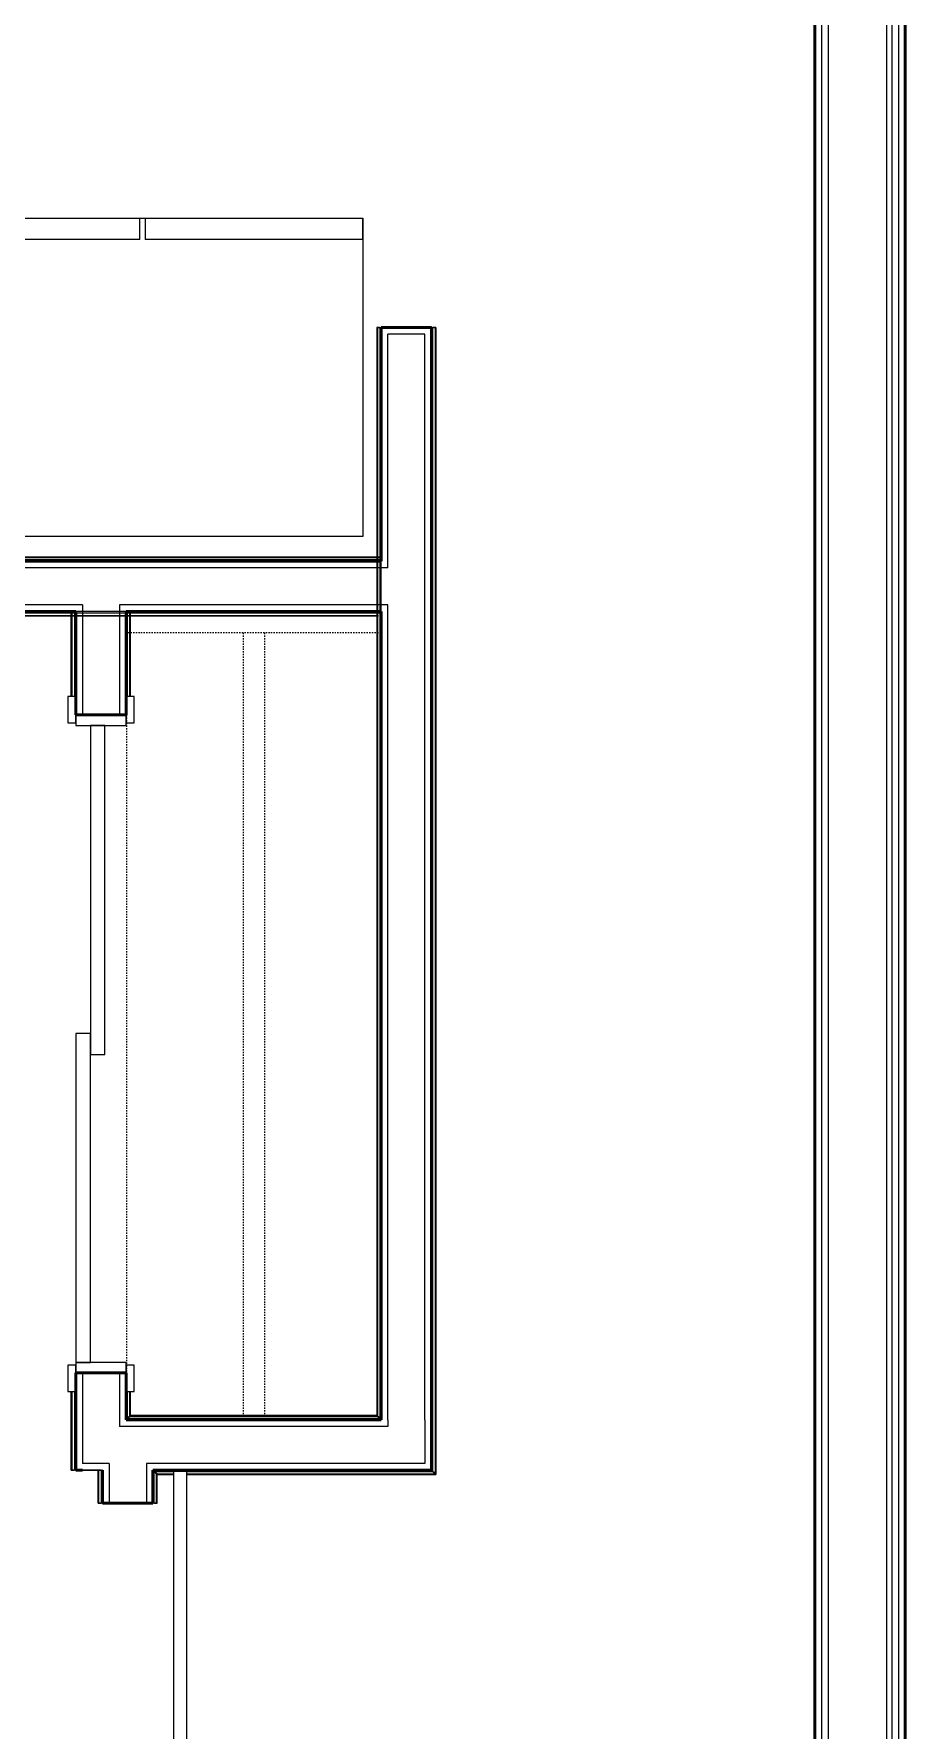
# Model space of a CAD drawing. Header units: inches. Extents: x -4235 to -464, y 9767 to 12344.
# Drawn here: x -2792.6 to -2710.5, y 10541.4 to 10701.2 of the extents above; entities that cross this region are included whole.
import ezdxf

# ---------------------------------------------------------------- set-up
doc = ezdxf.new("R2010")
doc.units = ezdxf.units.IN
doc.header["$MEASUREMENT"] = 0
doc.linetypes.add('Dash', pattern=[0.25, 0.125, -0.125])
for name, color, linetype, lineweight in [('0-1', 7, 'Continuous', 5), ('0-2', 254, 'Continuous', 9), ('A-DOOR-1', 7, 'Continuous', 9), ('A-DOOR-2', 130, 'Continuous', 20), ('A-DOOR-3', 250, 'Continuous', 50), ('A-DOOR-FRAM-1', 130, 'Continuous', 20), ('A-WALL-1', 250, 'Continuous', 50), ('A-WALL-2', 50, 'Continuous', 13), ('A-WALL-3', 10, 'Continuous', 9), ('A-WALL-4', 254, 'Continuous', 9), ('A-WALL-5', 7, 'Continuous', 9), ('I-WALL-1', 250, 'Continuous', 50), ('I-WALL-3', 254, 'Continuous', 9), ('Q-CASE-HDLN-1', 7, 'Dash', 9), ('Q-SPCQ-1', 7, 'Continuous', 9)]:
    doc.layers.add(name, color=color, linetype=linetype, lineweight=lineweight)

# ---------------------------------------------------------------- blocks, each defined once
blk = doc.blocks.new('Basic Wall _ INT - W4BØF - _5_8 GYP - 2X4 WOOD_BATT_ - 5_8 GYP_ - ___-2692910-BACKGROUND - 2ND FLOOR')
at = {"layer": 'A-WALL-3'}
for p, q in [((-2781.32, 10565.87), (-2781.35, 10565.89)), ((-2781.15, 10565.69), (-2781.21, 10565.75)), ((-2781, 10565.54), (-2781.14, 10565.69)), ((-2780.94, 10565.48), (-2781, 10565.54)), ((-2781.35, 10476.16), (-2781.35, 10475.54)), ((-2781.35, 10475.52), (-2781.32, 10475.52)), ((-2781.21, 10475.52), (-2781.15, 10475.52)), ((-2781.14, 10475.52), (-2781, 10475.52)), ((-2781, 10475.54), (-2781, 10476.16)), ((-2781, 10475.52), (-2780.94, 10475.52))]:
    blk.add_line(p, q, dxfattribs=at)
at = {"layer": 'A-WALL-4'}
for p, q in [((-2781.35, 10565.89), (-2781.35, 10562.79)), ((-2781, 10562.79), (-2781, 10565.54)), ((-2781.35, 10562.79), (-2781.32, 10562.79)), ((-2781.21, 10562.79), (-2781.15, 10562.79)), ((-2781.14, 10562.79), (-2781, 10562.79)), ((-2781, 10562.79), (-2780.94, 10562.79)), ((-2781.32, 10526.79), (-2781.35, 10526.79)), ((-2781.35, 10526.79), (-2781.35, 10476.16)), ((-2781.15, 10526.79), (-2781.21, 10526.79)), ((-2781, 10526.79), (-2781.14, 10526.79)), ((-2780.94, 10526.79), (-2781, 10526.79)), ((-2781, 10476.16), (-2781, 10526.79)), ((-2781.31, 10475.52), (-2781.35, 10475.52)), ((-2781.22, 10475.52), (-2781.31, 10475.52)), ((-2781.22, 10475.54), (-2781.22, 10476.16)), ((-2781.05, 10475.52), (-2781.22, 10475.52)), ((-2780.94, 10475.52), (-2781.05, 10475.52)), ((-2780.94, 10475.54), (-2780.94, 10476.16))]:
    blk.add_line(p, q, dxfattribs=at)
at = {"layer": 'A-WALL-5'}
for p, q in [((-2781.35, 10565.89), (-2781.31, 10565.85)), ((-2781.22, 10562.79), (-2781.22, 10565.77)), ((-2780.94, 10562.79), (-2780.94, 10565.48)), ((-2781.31, 10562.79), (-2781.35, 10562.79)), ((-2781.22, 10562.79), (-2781.31, 10562.79)), ((-2780.94, 10562.79), (-2781.22, 10562.79)), ((-2781.35, 10526.79), (-2781.31, 10526.79)), ((-2781.31, 10526.79), (-2781.22, 10526.79)), ((-2781.22, 10476.16), (-2781.22, 10526.79)), ((-2781.22, 10526.79), (-2780.94, 10526.79)), ((-2780.94, 10476.16), (-2780.94, 10526.79))]:
    blk.add_line(p, q, dxfattribs=at)
at = {"layer": 'A-WALL-5', "flags": 128}
for points in [[(-2781.31, 10565.85), (-2781.28, 10565.83), (-2781.26, 10565.81), (-2781.25, 10565.79), (-2781.23, 10565.78), (-2781.23, 10565.77), (-2781.22, 10565.77)], [(-2781.22, 10565.77), (-2781.2, 10565.75), (-2781.15, 10565.69), (-2781.05, 10565.6), (-2780.94, 10565.48)]]:
    blk.add_lwpolyline(points, dxfattribs=at)
blk = doc.blocks.new('Basic Wall _ INT - W4BØF - _5_8 GYP - 2X4 WOOD_BATT_ - 5_8 GYP_ - ___-2692909-BACKGROUND - 2ND FLOOR')
at = {"layer": 'A-WALL-3'}
for p, q in [((-2786.45, 10565.89), (-2786.51, 10565.89)), ((-2786.3, 10565.89), (-2786.45, 10565.89)), ((-2786.24, 10565.89), (-2786.3, 10565.89)), ((-2786.1, 10565.89), (-2786.12, 10565.89)), ((-2786.45, 10526.79), (-2786.51, 10526.79)), ((-2786.3, 10526.79), (-2786.45, 10526.79)), ((-2786.45, 10526.66), (-2786.45, 10526.78)), ((-2786.45, 10522.57), (-2786.45, 10526.64)), ((-2786.24, 10526.79), (-2786.3, 10526.79)), ((-2786.1, 10526.79), (-2786.12, 10526.79)), ((-2786.1, 10526.79), (-2786.1, 10526.66)), ((-2786.1, 10526.64), (-2786.1, 10522.54)), ((-2786.45, 10522.34), (-2786.45, 10522.39)), ((-2786.45, 10522.25), (-2786.45, 10522.34)), ((-2786.45, 10522.13), (-2786.45, 10522.25)), ((-2786.1, 10476.16), (-2786.1, 10475.54))]:
    blk.add_line(p, q, dxfattribs=at)
at = {"layer": 'A-WALL-4'}
for p, q in [((-2786.51, 10565.89), (-2786.39, 10565.89)), ((-2786.45, 10562.79), (-2786.45, 10565.89)), ((-2786.39, 10565.89), (-2786.22, 10565.89)), ((-2786.22, 10565.89), (-2786.21, 10565.89)), ((-2786.22, 10565.89), (-2786.22, 10565.89)), ((-2786.21, 10565.89), (-2786.2, 10565.89)), ((-2786.2, 10565.89), (-2786.14, 10565.89)), ((-2786.14, 10565.89), (-2786.1, 10565.89)), ((-2786.1, 10565.89), (-2786.1, 10562.79)), ((-2786.51, 10562.79), (-2786.45, 10562.79)), ((-2786.45, 10562.79), (-2786.3, 10562.79)), ((-2786.3, 10562.79), (-2786.24, 10562.79)), ((-2786.12, 10562.79), (-2786.1, 10562.79)), ((-2786.51, 10526.79), (-2786.3, 10526.79)), ((-2786.51, 10526.66), (-2786.51, 10526.78)), ((-2786.51, 10522.58), (-2786.51, 10526.64)), ((-2786.3, 10526.79), (-2786.22, 10526.79)), ((-2786.22, 10526.79), (-2786.22, 10526.66)), ((-2786.22, 10526.79), (-2786.14, 10526.79)), ((-2786.22, 10526.79), (-2786.22, 10526.79)), ((-2786.22, 10526.64), (-2786.22, 10522.55)), ((-2786.14, 10526.79), (-2786.1, 10526.79)), ((-2786.51, 10522.34), (-2786.51, 10522.39)), ((-2786.51, 10522.25), (-2786.51, 10522.34)), ((-2786.51, 10522.13), (-2786.51, 10522.25)), ((-2786.45, 10475.52), (-2786.45, 10522.13)), ((-2786.1, 10522.54), (-2786.1, 10476.16)), ((-2786.51, 10475.52), (-2786.45, 10475.52)), ((-2786.45, 10475.52), (-2786.3, 10475.52)), ((-2786.3, 10475.52), (-2786.24, 10475.52)), ((-2786.12, 10475.52), (-2786.1, 10475.52))]:
    blk.add_line(p, q, dxfattribs=at)
at = {"layer": 'A-WALL-5'}
for p, q in [((-2786.51, 10562.79), (-2786.51, 10565.89)), ((-2786.22, 10565.89), (-2786.22, 10562.79)), ((-2786.22, 10562.79), (-2786.51, 10562.79)), ((-2786.14, 10562.79), (-2786.22, 10562.79)), ((-2786.1, 10562.79), (-2786.14, 10562.79)), ((-2786.51, 10475.52), (-2786.51, 10522.13)), ((-2786.22, 10522.54), (-2786.22, 10475.52)), ((-2786.22, 10475.52), (-2786.51, 10475.52)), ((-2786.14, 10475.52), (-2786.22, 10475.52)), ((-2786.1, 10475.52), (-2786.14, 10475.52))]:
    blk.add_line(p, q, dxfattribs=at)
blk = doc.blocks.new('Basic Wall _ INT - W4BØF - _5_8 GYP - 2X4 WOOD_BATT_ - 5_8 GYP_ - ___-2692914-BACKGROUND - 2ND FLOOR')
at = {"layer": 'A-WALL-3'}
for p, q in [((-2788.97, 10646.79), (-2789.04, 10646.79)), ((-2789.04, 10646.79), (-2788.75, 10646.79)), ((-2788.83, 10646.79), (-2788.97, 10646.79)), ((-2788.97, 10646.6), (-2788.97, 10646.65)), ((-2788.97, 10646.51), (-2788.97, 10646.59)), ((-2788.97, 10646.4), (-2788.97, 10646.5)), ((-2788.76, 10646.79), (-2788.82, 10646.79)), ((-2788.75, 10646.79), (-2788.69, 10646.79)), ((-2788.62, 10646.79), (-2788.65, 10646.79))]:
    blk.add_line(p, q, dxfattribs=at)
at = {"layer": 'A-WALL-4'}
for p, q in [((-2789.04, 10646.6), (-2789.04, 10646.65)), ((-2789.04, 10646.51), (-2789.04, 10646.59)), ((-2789.04, 10646.4), (-2789.04, 10646.5)), ((-2788.97, 10638.8), (-2788.97, 10646.38)), ((-2788.69, 10646.79), (-2788.66, 10646.79)), ((-2788.66, 10646.79), (-2788.62, 10646.79)), ((-2788.62, 10646.79), (-2788.62, 10638.8)), ((-2788.97, 10565.89), (-2788.97, 10573.3)), ((-2788.62, 10573.3), (-2788.62, 10565.89)), ((-2789.04, 10565.89), (-2788.97, 10565.89)), ((-2788.97, 10565.89), (-2788.83, 10565.89)), ((-2788.82, 10565.89), (-2788.76, 10565.89)), ((-2788.65, 10565.89), (-2788.62, 10565.89))]:
    blk.add_line(p, q, dxfattribs=at)
at = {"layer": 'A-WALL-5'}
for p, q in [((-2789.04, 10638.8), (-2789.04, 10646.38)), ((-2788.75, 10646.79), (-2788.75, 10638.8)), ((-2789.04, 10565.89), (-2789.04, 10573.3)), ((-2788.75, 10573.3), (-2788.75, 10565.89)), ((-2788.75, 10565.89), (-2789.04, 10565.89)), ((-2788.66, 10565.89), (-2788.75, 10565.89)), ((-2788.62, 10565.89), (-2788.66, 10565.89))]:
    blk.add_line(p, q, dxfattribs=at)
blk = doc.blocks.new('Basic Wall _ INT - W4BØF - _5_8 GYP - 2X4 WOOD_BATT_ - 5_8 GYP_ - ___-2692913-BACKGROUND - 2ND FLOOR')
at = {"layer": 'A-WALL-3'}
for p, q in [((-2783.85, 10646.79), (-2783.87, 10646.79)), ((-2783.81, 10646.79), (-2783.75, 10646.79)), ((-2783.75, 10646.79), (-2783.46, 10646.79)), ((-2783.67, 10646.79), (-2783.73, 10646.79)), ((-2783.52, 10646.79), (-2783.67, 10646.79)), ((-2783.46, 10646.79), (-2783.52, 10646.79)), ((-2783.52, 10646.6), (-2783.52, 10646.65)), ((-2783.52, 10646.51), (-2783.52, 10646.59)), ((-2783.52, 10646.4), (-2783.52, 10646.5)), ((-2783.87, 10575.05), (-2783.87, 10573.3)), ((-2783.73, 10570.78), (-2783.67, 10570.84)), ((-2783.67, 10570.85), (-2783.52, 10570.99)), ((-2783.52, 10570.99), (-2783.46, 10571.06)), ((-2783.87, 10570.64), (-2783.85, 10570.67))]:
    blk.add_line(p, q, dxfattribs=at)
at = {"layer": 'A-WALL-4'}
for p, q in [((-2783.87, 10646.79), (-2783.83, 10646.79)), ((-2783.87, 10646.79), (-2783.87, 10638.8)), ((-2783.83, 10646.79), (-2783.81, 10646.79)), ((-2783.52, 10638.8), (-2783.52, 10646.38)), ((-2783.46, 10646.6), (-2783.46, 10646.65)), ((-2783.46, 10646.51), (-2783.46, 10646.59)), ((-2783.46, 10646.4), (-2783.46, 10646.5)), ((-2783.87, 10573.3), (-2783.87, 10570.64)), ((-2783.52, 10570.99), (-2783.52, 10573.3))]:
    blk.add_line(p, q, dxfattribs=at)
at = {"layer": 'A-WALL-5'}
for p, q in [((-2783.75, 10638.8), (-2783.75, 10646.79)), ((-2783.46, 10638.8), (-2783.46, 10646.38)), ((-2783.75, 10570.77), (-2783.75, 10573.3)), ((-2783.46, 10571.06), (-2783.46, 10573.3))]:
    blk.add_line(p, q, dxfattribs=at)
at = {"layer": 'A-WALL-5', "flags": 128}
for points in [[(-2783.75, 10570.77), (-2783.75, 10570.77), (-2783.76, 10570.76), (-2783.77, 10570.74), (-2783.79, 10570.73), (-2783.81, 10570.71), (-2783.83, 10570.69)], [(-2783.46, 10571.06), (-2783.58, 10570.94), (-2783.67, 10570.85), (-2783.73, 10570.79), (-2783.75, 10570.77)]]:
    blk.add_lwpolyline(points, dxfattribs=at)
blk = doc.blocks.new('SLIDING - FLUSH - 5-0 x 6-8-3203585-BACKGROUND - 2ND FLOOR')
at = {"layer": 'A-DOOR-1'}
for p, q in [((-30.25, 3), (-32.75, 3)), ((-32.75, 3), (-32.75, 2.25)), ((-32.75, 2.25), (-30.25, 2.25)), ((-30.25, 2.25), (-30.25, 3)), ((30.25, 3), (30.25, 2.25)), ((32.75, 3), (30.25, 3)), ((30.25, 2.25), (32.75, 2.25)), ((32.75, 2.25), (32.75, 3)), ((-30.25, -2.5), (-32.75, -2.5)), ((-32.75, -2.5), (-32.75, -3.25)), ((-30.25, -3.25), (-30.25, -2.5)), ((32.75, -2.5), (30.25, -2.5)), ((30.25, -2.5), (30.25, -3.25)), ((32.75, -3.25), (32.75, -2.5)), ((-32.75, -3.25), (-30.25, -3.25)), ((30.25, -3.25), (32.75, -3.25))]:
    blk.add_line(p, q, dxfattribs=at)
at = {"layer": 'A-DOOR-2'}
for p, q in [((1, 2.25), (-30, 2.25)), ((-30, 2.25), (-30, 0.87)), ((1, 0.87), (1, 2.25)), ((-30, 0.87), (1, 0.87)), ((30, 0.87), (-1, 0.87)), ((-1, 0.87), (-1, -0.5)), ((30, -0.5), (30, 0.87)), ((-1, -0.5), (30, -0.5))]:
    blk.add_line(p, q, dxfattribs=at)
at = {"layer": 'A-DOOR-FRAM-1'}
for p, q in [((-30, 2.25), (-31, 2.25)), ((-31, 2.25), (-31, -2.5)), ((-30, -2.5), (-30, 2.25)), ((31, 2.25), (30, 2.25)), ((30, 2.25), (30, -2.5)), ((31, -2.5), (31, 2.25)), ((-31, -2.5), (-30, -2.5)), ((30, -2.5), (31, -2.5))]:
    blk.add_line(p, q, dxfattribs=at)
blk = doc.blocks.new('Basic Wall _ INT - W4BØF - _5_8 GYP - 2X4 WOOD_BATT_ - 5_8 GYP_ - ___-2692915-BACKGROUND - 2ND FLOOR')
at = {"layer": 'A-WALL-3'}
for p, q in [((-2912.7, 10651.67), (-2912.7, 10651.95)), ((-2912.7, 10651.95), (-2912.7, 10651.89)), ((-2912.7, 10651.89), (-2912.7, 10651.75)), ((-2912.7, 10651.89), (-2912.07, 10651.89)), ((-2912.7, 10651.74), (-2912.7, 10651.68)), ((-2912.7, 10651.58), (-2912.7, 10651.67)), ((-2912.7, 10651.54), (-2912.7, 10651.58)), ((-2912.7, 10651.57), (-2912.7, 10651.54)), ((-2912.07, 10651.54), (-2912.7, 10651.54)), ((-2912.07, 10651.89), (-2909.65, 10651.89)), ((-2911.27, 10651.67), (-2912.07, 10651.67)), ((-2876.07, 10651.54), (-2912.07, 10651.54)), ((-2876.07, 10651.67), (-2911.18, 10651.67)), ((-2909.56, 10651.89), (-2876.07, 10651.89)), ((-2843.07, 10651.54), (-2876.07, 10651.54)), ((-2843.07, 10651.89), (-2842.82, 10651.89)), ((-2842.82, 10651.67), (-2843.07, 10651.67)), ((-2842.82, 10651.54), (-2843.07, 10651.54)), ((-2818.82, 10651.89), (-2797.94, 10651.89)), ((-2795.79, 10651.67), (-2818.82, 10651.67)), ((-2794.6, 10651.54), (-2818.82, 10651.54)), ((-2797.88, 10651.89), (-2794.6, 10651.89)), ((-2794.6, 10651.67), (-2795.67, 10651.67)), ((-2760.26, 10651.89), (-2760.17, 10651.89)), ((-2760.14, 10651.89), (-2760.07, 10651.89)), ((-2760.05, 10651.89), (-2760.01, 10651.89)), ((-2759.85, 10651.89), (-2759.85, 10651.95)), ((-2759.85, 10651.95), (-2759.85, 10651.67)), ((-2759.85, 10651.75), (-2759.85, 10651.89)), ((-2759.85, 10651.68), (-2759.85, 10651.74)), ((-2759.85, 10651.67), (-2759.85, 10651.61)), ((-2759.85, 10651.54), (-2759.85, 10651.57))]:
    blk.add_line(p, q, dxfattribs=at)
at = {"layer": 'A-WALL-4'}
for p, q in [((-2912.7, 10651.95), (-2912.07, 10651.95)), ((-2912.07, 10651.67), (-2912.7, 10651.67)), ((-2887.07, 10651.95), (-2886.32, 10651.95)), ((-2843.07, 10651.95), (-2842.82, 10651.95)), ((-2818.82, 10651.95), (-2798.53, 10651.95)), ((-2798.51, 10651.95), (-2794.6, 10651.95)), ((-2794.6, 10651.89), (-2760.26, 10651.89)), ((-2759.85, 10651.54), (-2794.6, 10651.54)), ((-2760.26, 10651.95), (-2760.17, 10651.95)), ((-2760.14, 10651.95), (-2760.07, 10651.95)), ((-2760.05, 10651.95), (-2760.01, 10651.95)), ((-2759.85, 10651.61), (-2759.85, 10651.58)), ((-2759.85, 10651.58), (-2759.85, 10651.54))]:
    blk.add_line(p, q, dxfattribs=at)
at = {"layer": 'A-WALL-5'}
for p, q in [((-2794.6, 10651.95), (-2760.26, 10651.95)), ((-2759.85, 10651.67), (-2794.6, 10651.67))]:
    blk.add_line(p, q, dxfattribs=at)
blk = doc.blocks.new('Basic Wall _ INT - W4BØF - _5_8 GYP - 2X4 WOOD_BATT_ - 5_8 GYP_ - ___-2692916-BACKGROUND - 2ND FLOOR')
at = {"layer": 'A-WALL-3'}
for p, q in [((-2912.7, 10646.79), (-2912.7, 10646.77)), ((-2912.7, 10646.75), (-2912.7, 10646.79)), ((-2912.07, 10646.79), (-2912.7, 10646.79)), ((-2912.7, 10646.67), (-2912.7, 10646.75)), ((-2912.7, 10646.38), (-2912.7, 10646.67)), ((-2912.7, 10646.65), (-2912.7, 10646.59)), ((-2912.7, 10646.59), (-2912.7, 10646.44)), ((-2912.7, 10646.44), (-2912.7, 10646.38)), ((-2912.7, 10646.44), (-2912.07, 10646.44)), ((-2789.04, 10646.44), (-2788.92, 10646.44)), ((-2788.92, 10646.44), (-2788.83, 10646.44)), ((-2788.82, 10646.44), (-2788.77, 10646.44)), ((-2783.87, 10646.79), (-2788.62, 10646.79)), ((-2788.62, 10646.44), (-2788.02, 10646.44)), ((-2788, 10646.44), (-2783.89, 10646.44)), ((-2783.73, 10646.44), (-2783.67, 10646.44)), ((-2783.67, 10646.44), (-2783.58, 10646.44)), ((-2783.58, 10646.44), (-2783.46, 10646.44)), ((-2760.26, 10646.44), (-2760.17, 10646.44)), ((-2760.14, 10646.44), (-2760.08, 10646.44)), ((-2759.85, 10646.77), (-2759.85, 10646.79)), ((-2759.85, 10646.73), (-2759.85, 10646.67)), ((-2759.85, 10646.67), (-2759.85, 10646.38)), ((-2759.85, 10646.59), (-2759.85, 10646.65)), ((-2759.85, 10646.44), (-2759.85, 10646.59)), ((-2759.85, 10646.38), (-2759.85, 10646.44))]:
    blk.add_line(p, q, dxfattribs=at)
at = {"layer": 'A-WALL-4'}
for p, q in [((-2912.7, 10646.67), (-2912.07, 10646.67)), ((-2912.7, 10646.38), (-2912.07, 10646.38)), ((-2788.62, 10646.79), (-2912.07, 10646.79)), ((-2912.07, 10646.44), (-2789.04, 10646.44)), ((-2789.04, 10646.38), (-2788.92, 10646.38)), ((-2788.92, 10646.38), (-2788.83, 10646.38)), ((-2788.82, 10646.38), (-2788.77, 10646.38)), ((-2788.62, 10646.67), (-2788, 10646.67)), ((-2788.62, 10646.38), (-2788.02, 10646.38)), ((-2788, 10646.67), (-2783.88, 10646.67)), ((-2788, 10646.38), (-2783.9, 10646.38)), ((-2759.85, 10646.79), (-2783.87, 10646.79)), ((-2783.73, 10646.38), (-2783.67, 10646.38)), ((-2783.67, 10646.38), (-2783.58, 10646.38)), ((-2783.58, 10646.38), (-2783.46, 10646.38)), ((-2783.46, 10646.44), (-2760.26, 10646.44)), ((-2760.26, 10646.38), (-2760.17, 10646.38)), ((-2760.14, 10646.38), (-2760.08, 10646.38)), ((-2759.85, 10646.79), (-2759.85, 10646.75)), ((-2759.85, 10646.75), (-2759.85, 10646.73))]:
    blk.add_line(p, q, dxfattribs=at)
at = {"layer": 'A-WALL-5'}
for p, q in [((-2912.07, 10646.67), (-2788.62, 10646.67)), ((-2912.07, 10646.38), (-2789.04, 10646.38)), ((-2783.88, 10646.67), (-2759.85, 10646.67)), ((-2783.46, 10646.38), (-2760.26, 10646.38))]:
    blk.add_line(p, q, dxfattribs=at)
blk = doc.blocks.new('Basic Wall _ INT - W4BØF - _5_8 GYP - 2X4 WOOD_BATT_ - 5_8 GYP_ - ___-2692918-BACKGROUND - 2ND FLOOR')
at = {"layer": 'A-WALL-3'}
for p, q in [((-2755.1, 10565.89), (-2755.07, 10565.87)), ((-2754.96, 10565.75), (-2754.9, 10565.69)), ((-2754.89, 10565.69), (-2754.75, 10565.54)), ((-2754.75, 10565.54), (-2754.69, 10565.48))]:
    blk.add_line(p, q, dxfattribs=at)
at = {"layer": 'A-WALL-4'}
for p, q in [((-2755.07, 10673.55), (-2755.1, 10673.55)), ((-2755.1, 10565.89), (-2755.1, 10673.55)), ((-2754.9, 10673.55), (-2754.96, 10673.55)), ((-2754.75, 10673.55), (-2754.89, 10673.55)), ((-2754.69, 10673.55), (-2754.75, 10673.55)), ((-2754.75, 10673.55), (-2754.75, 10565.54))]:
    blk.add_line(p, q, dxfattribs=at)
at = {"layer": 'A-WALL-5'}
for p, q in [((-2755.1, 10673.55), (-2755.06, 10673.55)), ((-2755.06, 10673.55), (-2754.97, 10673.55)), ((-2754.97, 10565.77), (-2754.97, 10673.55)), ((-2754.97, 10673.55), (-2754.69, 10673.55)), ((-2754.69, 10673.55), (-2754.69, 10565.48))]:
    blk.add_line(p, q, dxfattribs=at)
at = {"layer": 'A-WALL-5', "flags": 128}
for points in [[(-2754.97, 10565.77), (-2754.98, 10565.77), (-2754.98, 10565.78), (-2755, 10565.79), (-2755.01, 10565.81), (-2755.03, 10565.83), (-2755.06, 10565.85)], [(-2754.69, 10565.48), (-2754.8, 10565.6), (-2754.9, 10565.69), (-2754.95, 10565.75), (-2754.97, 10565.77)]]:
    blk.add_lwpolyline(points, dxfattribs=at)
blk = doc.blocks.new('Basic Wall _ INT - W4BØF - _5_8 GYP - 2X4 WOOD_BATT_ - 5_8 GYP_ - ___-2692917-BACKGROUND - 2ND FLOOR')
at = {"layer": 'A-WALL-3'}
for p, q in [((-2760.2, 10651.95), (-2760.2, 10651.84)), ((-2760.2, 10651.84), (-2760.2, 10651.74)), ((-2760.2, 10651.74), (-2760.2, 10651.69)), ((-2760.2, 10651.54), (-2760.2, 10650.92)), ((-2760.2, 10650.87), (-2760.2, 10647.42)), ((-2759.85, 10646.79), (-2759.85, 10651.54)), ((-2760.2, 10647.41), (-2760.2, 10646.79)), ((-2760.2, 10646.65), (-2760.2, 10646.59)), ((-2760.2, 10646.59), (-2760.2, 10646.5)), ((-2760.2, 10646.5), (-2760.2, 10646.38)), ((-2760.26, 10571.06), (-2760.2, 10570.99)), ((-2760.2, 10570.99), (-2760.05, 10570.85)), ((-2760.05, 10570.84), (-2759.99, 10570.78)), ((-2759.87, 10570.67), (-2759.85, 10570.64))]:
    blk.add_line(p, q, dxfattribs=at)
at = {"layer": 'A-WALL-4'}
for p, q in [((-2760.2, 10673.55), (-2760.26, 10673.55)), ((-2760.05, 10673.55), (-2760.2, 10673.55)), ((-2760.2, 10673.55), (-2760.2, 10651.95)), ((-2759.99, 10673.55), (-2760.05, 10673.55)), ((-2759.85, 10673.55), (-2759.87, 10673.55)), ((-2759.85, 10651.54), (-2759.85, 10673.55)), ((-2760.26, 10651.95), (-2760.26, 10651.84)), ((-2760.26, 10651.84), (-2760.26, 10651.74)), ((-2760.26, 10651.74), (-2760.26, 10651.69)), ((-2760.26, 10651.54), (-2760.26, 10650.86)), ((-2760.26, 10650.86), (-2760.26, 10647.42)), ((-2759.97, 10651.54), (-2759.97, 10650.92)), ((-2759.97, 10650.9), (-2759.97, 10647.42)), ((-2760.26, 10647.41), (-2760.26, 10646.79)), ((-2760.26, 10646.65), (-2760.26, 10646.59)), ((-2760.26, 10646.59), (-2760.26, 10646.5)), ((-2760.26, 10646.5), (-2760.26, 10646.38)), ((-2760.2, 10646.38), (-2760.2, 10570.99)), ((-2759.97, 10647.41), (-2759.97, 10646.79)), ((-2759.85, 10570.64), (-2759.85, 10646.79))]:
    blk.add_line(p, q, dxfattribs=at)
at = {"layer": 'A-WALL-5'}
for p, q in [((-2760.26, 10673.55), (-2759.97, 10673.55)), ((-2760.26, 10673.55), (-2760.26, 10651.95)), ((-2759.97, 10673.55), (-2759.97, 10651.54)), ((-2759.97, 10673.55), (-2759.89, 10673.55)), ((-2759.89, 10673.55), (-2759.85, 10673.55)), ((-2760.26, 10646.38), (-2760.26, 10571.06)), ((-2759.97, 10646.79), (-2759.97, 10570.77))]:
    blk.add_line(p, q, dxfattribs=at)
at = {"layer": 'A-WALL-5', "flags": 128}
for points in [[(-2759.97, 10570.77), (-2759.99, 10570.79), (-2760.05, 10570.85), (-2760.14, 10570.94), (-2760.26, 10571.06)], [(-2759.89, 10570.69), (-2759.91, 10570.71), (-2759.93, 10570.73), (-2759.95, 10570.74), (-2759.96, 10570.76), (-2759.97, 10570.77), (-2759.97, 10570.77)]]:
    blk.add_lwpolyline(points, dxfattribs=at)
blk = doc.blocks.new('Basic Wall _ INT - W4BØF - _5_8 GYP - 2X4 WOOD_BATT_ - 5_8 GYP_ - ___-2692920-BACKGROUND - 2ND FLOOR')
at = {"layer": 'A-WALL-3'}
for p, q in [((-2783.67, 10570.84), (-2783.73, 10570.78)), ((-2783.52, 10570.99), (-2783.67, 10570.85)), ((-2783.46, 10571.06), (-2783.52, 10570.99)), ((-2760.2, 10570.99), (-2760.26, 10571.06)), ((-2760.05, 10570.85), (-2760.2, 10570.99)), ((-2759.99, 10570.78), (-2760.05, 10570.84)), ((-2783.85, 10570.67), (-2783.87, 10570.64)), ((-2759.85, 10570.64), (-2759.87, 10570.67))]:
    blk.add_line(p, q, dxfattribs=at)
at = {"layer": 'A-WALL-4'}
for p, q in [((-2783.52, 10570.99), (-2760.2, 10570.99)), ((-2759.85, 10570.64), (-2783.87, 10570.64))]:
    blk.add_line(p, q, dxfattribs=at)
at = {"layer": 'A-WALL-5'}
for p, q in [((-2759.97, 10570.77), (-2783.75, 10570.77)), ((-2783.46, 10571.06), (-2760.26, 10571.06))]:
    blk.add_line(p, q, dxfattribs=at)
at = {"layer": 'A-WALL-5', "flags": 128}
for points in [[(-2783.83, 10570.69), (-2783.81, 10570.71), (-2783.79, 10570.73), (-2783.77, 10570.74), (-2783.76, 10570.76), (-2783.75, 10570.77), (-2783.75, 10570.77)], [(-2783.75, 10570.77), (-2783.73, 10570.79), (-2783.67, 10570.85), (-2783.58, 10570.94), (-2783.46, 10571.06)], [(-2760.26, 10571.06), (-2760.14, 10570.94), (-2760.05, 10570.85), (-2759.99, 10570.79), (-2759.97, 10570.77)], [(-2759.97, 10570.77), (-2759.97, 10570.77), (-2759.96, 10570.76), (-2759.95, 10570.74), (-2759.93, 10570.73), (-2759.91, 10570.71), (-2759.89, 10570.69)]]:
    blk.add_lwpolyline(points, dxfattribs=at)
blk = doc.blocks.new('Basic Wall _ INT - W4BØF - _5_8 GYP - 2X4 WOOD_BATT_ - 5_8 GYP_ - ___-2692919-BACKGROUND - 2ND FLOOR')
at = {"layer": 'A-WALL-3'}
for p, q in [((-2781.35, 10565.89), (-2781.32, 10565.87)), ((-2781.21, 10565.75), (-2781.15, 10565.69)), ((-2781.14, 10565.69), (-2781, 10565.54)), ((-2781, 10565.54), (-2780.94, 10565.48)), ((-2755.07, 10565.87), (-2755.1, 10565.89)), ((-2754.9, 10565.69), (-2754.96, 10565.75)), ((-2754.75, 10565.54), (-2754.89, 10565.69)), ((-2754.69, 10565.48), (-2754.75, 10565.54))]:
    blk.add_line(p, q, dxfattribs=at)
at = {"layer": 'A-WALL-4'}
for p, q in [((-2755.1, 10565.89), (-2781.35, 10565.89)), ((-2781, 10565.54), (-2779.4, 10565.54)), ((-2778.15, 10565.54), (-2754.75, 10565.54))]:
    blk.add_line(p, q, dxfattribs=at)
at = {"layer": 'A-WALL-5'}
for p, q in [((-2781.31, 10565.85), (-2781.35, 10565.89)), ((-2781.22, 10565.77), (-2779.4, 10565.77)), ((-2780.94, 10565.48), (-2779.4, 10565.48)), ((-2778.15, 10565.77), (-2754.97, 10565.77)), ((-2778.15, 10565.48), (-2754.69, 10565.48))]:
    blk.add_line(p, q, dxfattribs=at)
at = {"layer": 'A-WALL-5', "flags": 128}
for points in [[(-2781.22, 10565.77), (-2781.23, 10565.77), (-2781.23, 10565.78), (-2781.25, 10565.79), (-2781.26, 10565.81), (-2781.28, 10565.83), (-2781.31, 10565.85)], [(-2780.94, 10565.48), (-2781.05, 10565.6), (-2781.15, 10565.69), (-2781.2, 10565.75), (-2781.22, 10565.77)], [(-2755.06, 10565.85), (-2755.03, 10565.83), (-2755.01, 10565.81), (-2755, 10565.79), (-2754.98, 10565.78), (-2754.98, 10565.77), (-2754.97, 10565.77)], [(-2754.97, 10565.77), (-2754.95, 10565.75), (-2754.9, 10565.69), (-2754.8, 10565.6), (-2754.69, 10565.48)]]:
    blk.add_lwpolyline(points, dxfattribs=at)
blk = doc.blocks.new('Refrigerator_-_Side-by-Side_6047 - 36_ X 30_-1372843-BACKGROUND - 2ND FLOOR')
at = {"layer": 'Q-SPCQ-1'}
for p, q in [((-17.88, 15.58), (17.87, 15.58)), ((-17.88, -14.42), (-17.88, 15.58)), ((-17.88, 15.58), (-3.13, 15.58)), ((-17.88, 15.58), (-17.88, 13.58)), ((-3.13, 13.58), (-3.13, 15.58)), ((-2.63, 15.58), (17.87, 15.58)), ((-2.63, 15.58), (-2.63, 13.58)), ((17.87, 15.58), (17.87, -14.42)), ((17.87, 13.58), (17.87, 15.58)), ((-3.13, 13.58), (-17.88, 13.58)), ((17.87, 13.58), (-2.63, 13.58)), ((17.87, -14.42), (-17.88, -14.42))]:
    blk.add_line(p, q, dxfattribs=at)
blk = doc.blocks.new('BARN - FLUSH - 3-0 x 7-0 BARN DOOR-2961666-BACKGROUND - 2ND FLOOR')
at = {"layer": 'A-DOOR-1'}
for p, q in [((21, -4.32), (-60, -4.32)), ((-60, -4.95), (-60, -4.32)), ((-52, -4.07), (-26, -4.07)), ((21, -4.32), (21, -4.95)), ((-60, -5.57), (-60, -4.95)), ((-60, -5.57), (21, -5.57)), ((-54.5, -5.67), (-56, -5.67)), ((-56, -5.67), (-56, -6)), ((-54.5, -6), (-56, -6)), ((-54.5, -6), (-54.5, -5.67)), ((-23.5, -6), (-23.5, -5.67)), ((-22, -5.67), (-23.5, -5.67)), ((-22, -6), (-23.5, -6)), ((-22, -5.67), (-22, -6)), ((21, -4.95), (21, -5.57))]:
    blk.add_line(p, q, dxfattribs=at)
at = {"layer": 'A-DOOR-3'}
for p, q in [((-52, -4.07), (-57, -4.07)), ((-57, -4.07), (-57, -4.32)), ((-52, -4.33), (-52, -4.07)), ((-21, -4.07), (-26, -4.07)), ((-26, -4.07), (-26, -4.32)), ((-21, -4.32), (-21, -4.07)), ((-57, -5.57), (-57, -5.82)), ((-57, -5.82), (-56, -5.82)), ((-54.5, -5.82), (-23.5, -5.82)), ((-22, -5.82), (-21, -5.82)), ((-21, -5.82), (-21, -5.57))]:
    blk.add_line(p, q, dxfattribs=at)
blk = doc.blocks.new('OD_CW_Closet - OD_CW_Closet-2508933-BACKGROUND - 2ND FLOOR')
at = {"layer": 'Q-CASE-HDLN-1'}
for p, q in [((74.9, 24), (0.74, 24)), ((0.74, 24), (0.74, 0)), ((74.9, 0), (74.9, 24)), ((0.74, 13), (74.9, 13)), ((0.74, 11), (74.9, 11)), ((0.74, 0), (74.9, 0))]:
    blk.add_line(p, q, dxfattribs=at)
blk = doc.blocks.new('CTR - 1st Phase - Unit Layouts_rvt-1-BACKGROUND - 2ND FLOOR')
at = {"layer": 'A-WALL-1'}
for p, q in [((-2759.85, 10673.55), (-2759.85, 10651.54)), ((-2759.22, 10673.55), (-2759.85, 10673.55)), ((-2755.72, 10673.55), (-2759.22, 10673.55)), ((-2755.1, 10673.55), (-2755.72, 10673.55)), ((-2755.1, 10570.64), (-2755.1, 10673.55)), ((-2759.85, 10651.54), (-2912.7, 10651.54)), ((-2912.7, 10646.79), (-2788.62, 10646.79)), ((-2788.62, 10646.79), (-2788.62, 10637.05)), ((-2783.87, 10637.05), (-2783.87, 10646.79)), ((-2783.87, 10646.79), (-2759.85, 10646.79)), ((-2759.85, 10646.79), (-2759.85, 10570.64)), ((-2788.62, 10637.05), (-2783.87, 10637.05)), ((-2783.87, 10575.05), (-2788.62, 10575.05)), ((-2788.62, 10575.05), (-2788.62, 10565.89)), ((-2783.87, 10570.64), (-2783.87, 10575.05)), ((-2759.85, 10570.64), (-2783.87, 10570.64)), ((-2755.1, 10566.52), (-2755.1, 10570.64)), ((-2755.1, 10565.89), (-2755.1, 10566.52)), ((-2788.62, 10565.89), (-2788, 10565.89)), ((-2786.1, 10565.89), (-2786.1, 10562.79)), ((-2781.35, 10562.79), (-2781.35, 10565.89)), ((-2781.35, 10565.89), (-2755.1, 10565.89)), ((-2786.1, 10562.79), (-2781.35, 10562.79))]:
    blk.add_line(p, q, dxfattribs=at)
at = {"layer": 'A-WALL-2'}
for p, q in [((-2759.22, 10650.92), (-2759.22, 10672.93)), ((-2755.72, 10672.93), (-2759.22, 10672.93)), ((-2755.72, 10570.64), (-2755.72, 10672.93)), ((-2759.85, 10650.92), (-2912.07, 10650.92)), ((-2759.22, 10650.92), (-2759.85, 10650.92)), ((-2788, 10647.42), (-2912.07, 10647.42)), ((-2788, 10647.42), (-2788, 10646.79)), ((-2788, 10646.79), (-2788, 10637.05)), ((-2784.5, 10647.42), (-2784.5, 10646.79)), ((-2759.85, 10647.42), (-2784.5, 10647.42)), ((-2784.5, 10646.79), (-2784.5, 10637.05)), ((-2759.22, 10647.42), (-2759.85, 10647.42)), ((-2759.22, 10570.64), (-2759.22, 10647.42)), ((-2788, 10575.05), (-2788, 10566.52)), ((-2784.5, 10575.05), (-2784.5, 10570.02)), ((-2783.87, 10570.02), (-2784.5, 10570.02)), ((-2759.22, 10570.02), (-2783.87, 10570.02)), ((-2759.22, 10570.64), (-2759.22, 10570.02)), ((-2755.72, 10570.64), (-2755.72, 10570.02)), ((-2755.72, 10570.02), (-2755.72, 10566.52)), ((-2785.47, 10566.52), (-2788, 10566.52)), ((-2785.47, 10566.52), (-2785.47, 10565.89)), ((-2781.97, 10566.52), (-2781.97, 10565.89)), ((-2755.72, 10566.52), (-2781.97, 10566.52)), ((-2788, 10565.89), (-2786.1, 10565.89)), ((-2785.47, 10565.89), (-2785.47, 10562.79)), ((-2781.97, 10565.89), (-2781.97, 10562.79))]:
    blk.add_line(p, q, dxfattribs=at)
at = {"layer": 'A-WALL-3'}
for p, q in [((-2759.85, 10673.55), (-2759.85, 10651.95)), ((-2755.1, 10570.64), (-2755.1, 10673.55)), ((-2760.26, 10651.54), (-2794.6, 10651.54)), ((-2760.17, 10651.54), (-2760.26, 10651.54)), ((-2760.07, 10651.54), (-2760.14, 10651.54)), ((-2760.01, 10651.54), (-2760.05, 10651.54)), ((-2759.85, 10651.95), (-2759.85, 10651.69)), ((-2912.07, 10646.79), (-2789.04, 10646.79)), ((-2789.04, 10646.79), (-2788.77, 10646.79)), ((-2788.62, 10646.65), (-2788.62, 10646.6)), ((-2788.62, 10646.59), (-2788.62, 10646.51)), ((-2788.62, 10646.5), (-2788.62, 10646.4)), ((-2788.62, 10646.38), (-2788.62, 10638.8)), ((-2783.87, 10646.6), (-2783.87, 10646.65)), ((-2783.87, 10646.51), (-2783.87, 10646.59)), ((-2783.87, 10646.4), (-2783.87, 10646.5)), ((-2783.87, 10638.8), (-2783.87, 10646.38)), ((-2783.73, 10646.79), (-2783.46, 10646.79)), ((-2783.46, 10646.79), (-2760.26, 10646.79)), ((-2760.26, 10646.79), (-2760.17, 10646.79)), ((-2760.14, 10646.79), (-2760.08, 10646.79)), ((-2759.85, 10646.65), (-2759.85, 10646.38)), ((-2759.85, 10646.38), (-2759.85, 10570.64)), ((-2783.87, 10637.05), (-2788.62, 10637.05)), ((-2788.62, 10575.05), (-2783.87, 10575.05)), ((-2783.87, 10573.3), (-2783.87, 10575.05)), ((-2788.62, 10573.3), (-2788.62, 10565.89)), ((-2783.87, 10570.64), (-2783.87, 10573.3)), ((-2759.85, 10570.64), (-2783.87, 10570.64)), ((-2755.1, 10570.64), (-2755.1, 10565.89)), ((-2786.24, 10565.89), (-2786.51, 10565.89)), ((-2786.1, 10565.89), (-2786.1, 10562.79)), ((-2781.35, 10562.79), (-2781.35, 10565.89)), ((-2781.35, 10565.89), (-2755.1, 10565.89))]:
    blk.add_line(p, q, dxfattribs=at)
at = {"layer": 'A-WALL-4'}
for p, q in [((-2759.85, 10673.55), (-2755.1, 10673.55)), ((-2786.51, 10565.89), (-2788.62, 10565.89)), ((-2781.35, 10562.79), (-2786.1, 10562.79))]:
    blk.add_line(p, q, dxfattribs=at)
at = {"layer": '0-2'}
for name, p in [('Refrigerator_-_Side-by-Side_6047 - 36_ X 30_-1372843-BACKGROUND - 2ND FLOOR', (-2779.45, 10668.28)), ('Basic Wall _ INT - W4BØF - _5_8 GYP - 2X4 WOOD_BATT_ - 5_8 GYP_ - ___-2692917-BACKGROUND - 2ND FLOOR', (0, 0)), ('Basic Wall _ INT - W4BØF - _5_8 GYP - 2X4 WOOD_BATT_ - 5_8 GYP_ - ___-2692918-BACKGROUND - 2ND FLOOR', (0, 0)), ('Basic Wall _ INT - W4BØF - _5_8 GYP - 2X4 WOOD_BATT_ - 5_8 GYP_ - ___-2692915-BACKGROUND - 2ND FLOOR', (0, 0)), ('Basic Wall _ INT - W4BØF - _5_8 GYP - 2X4 WOOD_BATT_ - 5_8 GYP_ - ___-2692916-BACKGROUND - 2ND FLOOR', (0, 0)), ('Basic Wall _ INT - W4BØF - _5_8 GYP - 2X4 WOOD_BATT_ - 5_8 GYP_ - ___-2692914-BACKGROUND - 2ND FLOOR', (0, 0)), ('Basic Wall _ INT - W4BØF - _5_8 GYP - 2X4 WOOD_BATT_ - 5_8 GYP_ - ___-2692913-BACKGROUND - 2ND FLOOR', (0, 0)), ('Basic Wall _ INT - W4BØF - _5_8 GYP - 2X4 WOOD_BATT_ - 5_8 GYP_ - ___-2692920-BACKGROUND - 2ND FLOOR', (0, 0)), ('Basic Wall _ INT - W4BØF - _5_8 GYP - 2X4 WOOD_BATT_ - 5_8 GYP_ - ___-2692909-BACKGROUND - 2ND FLOOR', (0, 0)), ('Basic Wall _ INT - W4BØF - _5_8 GYP - 2X4 WOOD_BATT_ - 5_8 GYP_ - ___-2692910-BACKGROUND - 2ND FLOOR', (0, 0)), ('Basic Wall _ INT - W4BØF - _5_8 GYP - 2X4 WOOD_BATT_ - 5_8 GYP_ - ___-2692919-BACKGROUND - 2ND FLOOR', (0, 0))]:
    blk.add_blockref(name, p, dxfattribs=at)
for name, p, rotation in [('OD_CW_Closet - OD_CW_Closet-2508933-BACKGROUND - 2ND FLOOR', (-2783.85, 10645.54), 269.9999999999512), ('SLIDING - FLUSH - 5-0 x 6-8-3203585-BACKGROUND - 2ND FLOOR', (-2786.37, 10606.05), 89.99999999999191), ('BARN - FLUSH - 3-0 x 7-0 BARN DOOR-2961666-BACKGROUND - 2ND FLOOR', (-2783.72, 10544.79), 89.99999999996912)]:
    blk.add_blockref(name, p, dxfattribs=dict(at, rotation=rotation))
blk = doc.blocks.new('CTR - 1st Phase - Common Walls_rvt-1-BACKGROUND - 2ND FLOOR')
at = {"layer": 'A-WALL-2'}
for p, q in [((-2718.35, 10843.14), (-2718.35, 10476.16)), ((-2717.72, 10843.14), (-2717.72, 10476.16)), ((-2712.22, 10843.14), (-2712.22, 10476.16)), ((-2711.72, 10843.14), (-2711.72, 10476.16)), ((-2711.1, 10843.14), (-2711.1, 10476.16))]:
    blk.add_line(p, q, dxfattribs=at)
at = {"layer": 'I-WALL-1'}
for p, q in [((-2718.97, 10843.14), (-2718.97, 10476.16)), ((-2710.47, 10476.16), (-2710.47, 10843.14))]:
    blk.add_line(p, q, dxfattribs=at)
at = {"layer": 'I-WALL-3'}
for p, q in [((-2718.97, 10809.23), (-2718.97, 10476.16)), ((-2710.47, 10476.16), (-2710.47, 10809.23))]:
    blk.add_line(p, q, dxfattribs=at)

msp = doc.modelspace()

# ---------------------------------------------------------------- block references
at = {"layer": '0-1'}
for name in ['CTR - 1st Phase - Unit Layouts_rvt-1-BACKGROUND - 2ND FLOOR', 'CTR - 1st Phase - Common Walls_rvt-1-BACKGROUND - 2ND FLOOR']:
    msp.add_blockref(name, (0, 0), dxfattribs=at)

doc.saveas('drawing.dxf')
